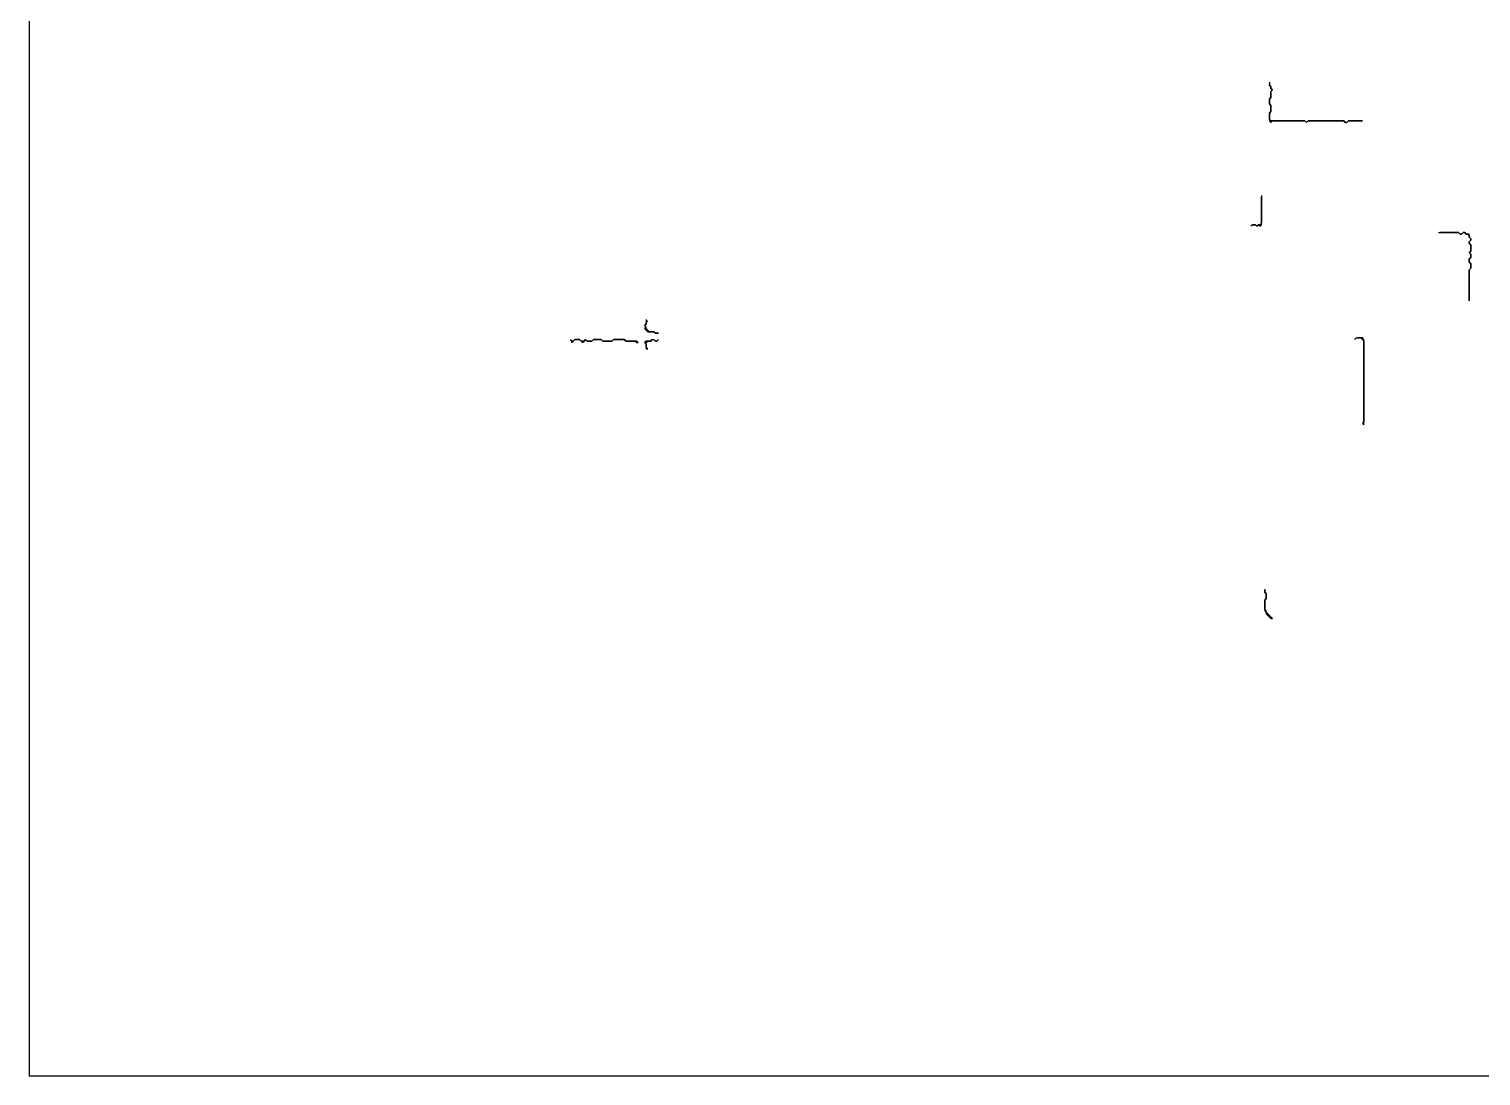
# Model space of a CAD drawing. Header units: metres. Extents: x 0 to 600, y 0 to 400.
# Drawn here: x 0 to 139.4, y 0 to 100.5 of the extents above; entities that cross this region are included whole.
import ezdxf

# ---------------------------------------------------------------- set-up
doc = ezdxf.new("R2010")
doc.units = ezdxf.units.M

msp = doc.modelspace()

# ---------------------------------------------------------------- linework, layer by layer
for points in [[(0, 0), (600, 0), (600, 400), (0, 400), (0, 0)], [(119.05, 95.39), (119.05, 95.24), (119.05, 95.09), (119.2, 94.94), (119.2, 94.79), (119.35, 94.64), (119.2, 94.49), (119.2, 94.35), (119.2, 94.2), (119.2, 94.05), (119.2, 93.9), (119.05, 93.75), (119.05, 93.6), (119.05, 93.45), (119.05, 93.3), (119.2, 93.15), (119.2, 93.01), (119.2, 92.86), (119.2, 92.71), (119.2, 92.56), (119.05, 92.41), (119.05, 92.26), (119.05, 92.11), (119.05, 91.96), (119.05, 91.82), (119.05, 91.67), (119.2, 91.52), (119.35, 91.67), (119.49, 91.67), (119.64, 91.67), (119.79, 91.67), (119.94, 91.67), (120.09, 91.67), (120.24, 91.67), (120.39, 91.67), (120.54, 91.67), (120.68, 91.67), (120.83, 91.67), (120.98, 91.67), (121.13, 91.67), (121.28, 91.67), (121.43, 91.67), (121.58, 91.67), (121.73, 91.67), (121.88, 91.67), (122.02, 91.67), (122.17, 91.67), (122.32, 91.67), (122.47, 91.67), (122.62, 91.52), (122.77, 91.67), (122.92, 91.67), (123.07, 91.67), (123.21, 91.67), (123.36, 91.67), (123.51, 91.67), (123.66, 91.67), (123.81, 91.67), (123.96, 91.67), (124.11, 91.67), (124.26, 91.67), (124.4, 91.67), (124.55, 91.67), (124.7, 91.67), (124.85, 91.67), (125, 91.67), (125.15, 91.67), (125.3, 91.67), (125.45, 91.67), (125.6, 91.67), (125.74, 91.67), (125.89, 91.67), (126.04, 91.67), (126.19, 91.67), (126.34, 91.52), (126.49, 91.52), (126.64, 91.67), (126.79, 91.67), (126.93, 91.67), (127.08, 91.67), (127.23, 91.67), (127.38, 91.67), (127.53, 91.67), (127.68, 91.67), (127.83, 91.67), (127.98, 91.67), (127.83, 91.67), (127.68, 91.67), (127.53, 91.67), (127.38, 91.67), (127.23, 91.67), (127.08, 91.67), (126.93, 91.67), (126.79, 91.67), (126.64, 91.67), (126.49, 91.52), (126.34, 91.52), (126.19, 91.67), (126.04, 91.67), (125.89, 91.67), (125.74, 91.67), (125.6, 91.67), (125.45, 91.67), (125.3, 91.67), (125.15, 91.67), (125, 91.67), (124.85, 91.67), (124.7, 91.67), (124.55, 91.67), (124.4, 91.67), (124.26, 91.67), (124.11, 91.67), (123.96, 91.67), (123.81, 91.67), (123.66, 91.67), (123.51, 91.67), (123.36, 91.67), (123.21, 91.67), (123.07, 91.67), (122.92, 91.67), (122.77, 91.67), (122.62, 91.52), (122.47, 91.67), (122.32, 91.67), (122.17, 91.67), (122.02, 91.67), (121.88, 91.67), (121.73, 91.67), (121.58, 91.67), (121.43, 91.67), (121.28, 91.67), (121.13, 91.67), (120.98, 91.67), (120.83, 91.67), (120.68, 91.67), (120.54, 91.67), (120.39, 91.67), (120.24, 91.67), (120.09, 91.67), (119.94, 91.67), (119.79, 91.67), (119.64, 91.67), (119.49, 91.67), (119.35, 91.67), (119.2, 91.67), (119.05, 91.82), (119.05, 91.96), (119.05, 92.11), (119.05, 92.26), (119.05, 92.41), (119.2, 92.56), (119.2, 92.71), (119.2, 92.86), (119.2, 93.01), (119.2, 93.15), (119.05, 93.3), (119.05, 93.45), (119.05, 93.6), (119.05, 93.75), (119.2, 93.9), (119.2, 94.05), (119.2, 94.2), (119.2, 94.35), (119.2, 94.49), (119.35, 94.64), (119.2, 94.79), (119.2, 94.94), (119.05, 95.09), (119.05, 95.24)], [(118.3, 84.52), (118.3, 84.38), (118.3, 84.23), (118.3, 84.08), (118.3, 83.93), (118.3, 83.78), (118.3, 83.63), (118.3, 83.48), (118.3, 83.33), (118.3, 83.18), (118.3, 83.04), (118.3, 82.89), (118.3, 82.74), (118.3, 82.59), (118.3, 82.44), (118.3, 82.29), (118.3, 82.14), (118.3, 81.99), (118.3, 81.85), (118.15, 81.7), (118.01, 81.7), (117.86, 81.55), (117.71, 81.7), (117.56, 81.7), (117.41, 81.7), (117.26, 81.55), (117.41, 81.7), (117.56, 81.7), (117.71, 81.7), (117.86, 81.55), (118.01, 81.7), (118.15, 81.55), (118.3, 81.7), (118.3, 81.85), (118.3, 81.99), (118.3, 82.14), (118.3, 82.29), (118.3, 82.44), (118.3, 82.59), (118.3, 82.74), (118.3, 82.89), (118.3, 83.04), (118.3, 83.18), (118.3, 83.33), (118.3, 83.48), (118.3, 83.63), (118.3, 83.78), (118.3, 83.93), (118.3, 84.08), (118.3, 84.23), (118.3, 84.38)], [(135.27, 80.95), (135.42, 80.95), (135.57, 80.95), (135.71, 80.95), (135.86, 80.95), (136.01, 80.95), (136.16, 80.95), (136.31, 80.95), (136.46, 80.95), (136.61, 80.95), (136.76, 80.95), (136.9, 80.95), (137.05, 80.95), (137.2, 80.95), (137.35, 80.8), (137.5, 80.8), (137.65, 80.95), (137.8, 80.95), (137.95, 80.8), (138.1, 80.8), (138.24, 80.65), (138.24, 80.51), (138.39, 80.36), (138.39, 80.21), (138.24, 80.06), (138.24, 79.91), (138.39, 79.76), (138.39, 79.61), (138.39, 79.46), (138.39, 79.32), (138.39, 79.17), (138.24, 79.02), (138.39, 78.87), (138.39, 78.72), (138.39, 78.57), (138.24, 78.42), (138.24, 78.27), (138.24, 78.12), (138.39, 77.98), (138.39, 77.83), (138.39, 77.68), (138.39, 77.53), (138.24, 77.38), (138.24, 77.23), (138.24, 77.08), (138.24, 76.93), (138.24, 76.79), (138.24, 76.64), (138.24, 76.49), (138.24, 76.34), (138.24, 76.19), (138.24, 76.04), (138.24, 75.89), (138.24, 75.74), (138.24, 75.6), (138.24, 75.45), (138.24, 75.3), (138.24, 75.15), (138.24, 75), (138.24, 74.85), (138.24, 74.7), (138.24, 74.55), (138.24, 74.4), (138.24, 74.55), (138.24, 74.7), (138.24, 74.85), (138.24, 75), (138.24, 75.15), (138.24, 75.3), (138.24, 75.45), (138.24, 75.6), (138.24, 75.74), (138.24, 75.89), (138.24, 76.04), (138.24, 76.19), (138.24, 76.34), (138.24, 76.49), (138.24, 76.64), (138.24, 76.79), (138.24, 76.93), (138.24, 77.08), (138.24, 77.23), (138.24, 77.38), (138.39, 77.53), (138.39, 77.68), (138.39, 77.83), (138.39, 77.98), (138.24, 78.12), (138.24, 78.27), (138.24, 78.42), (138.39, 78.57), (138.39, 78.72), (138.39, 78.87), (138.24, 79.02), (138.39, 79.17), (138.39, 79.32), (138.39, 79.46), (138.39, 79.61), (138.39, 79.76), (138.24, 79.91), (138.24, 80.06), (138.39, 80.21), (138.39, 80.36), (138.24, 80.51), (138.24, 80.65), (138.24, 80.8), (138.1, 80.8), (137.95, 80.8), (137.8, 80.95), (137.65, 80.95), (137.5, 80.8), (137.35, 80.8), (137.2, 80.95), (137.05, 80.95), (136.9, 80.95), (136.76, 80.95), (136.61, 80.95), (136.46, 80.95), (136.31, 80.95), (136.16, 80.95), (136.01, 80.95), (135.86, 80.95), (135.71, 80.95), (135.57, 80.95), (135.42, 80.95)], [(59.23, 72.62), (59.23, 72.47), (59.23, 72.32), (59.23, 72.17), (59.08, 72.02), (59.23, 71.88), (59.08, 71.73), (59.23, 71.58), (59.38, 71.43), (59.52, 71.43), (59.67, 71.43), (59.82, 71.43), (59.97, 71.43), (60.12, 71.28), (60.27, 71.28), (60.42, 71.28), (60.27, 71.28), (60.12, 71.28), (59.97, 71.43), (59.82, 71.43), (59.67, 71.43), (59.52, 71.43), (59.38, 71.58), (59.23, 71.73), (59.23, 71.88), (59.08, 72.02), (59.23, 72.17), (59.23, 72.32), (59.38, 72.47)], [(51.93, 70.68), (52.08, 70.54), (52.08, 70.39), (52.23, 70.54), (52.38, 70.68), (52.53, 70.68), (52.68, 70.68), (52.83, 70.68), (52.98, 70.54), (53.12, 70.39), (53.27, 70.54), (53.42, 70.68), (53.57, 70.54), (53.72, 70.54), (53.87, 70.54), (54.02, 70.54), (54.17, 70.68), (54.32, 70.68), (54.46, 70.68), (54.61, 70.68), (54.76, 70.68), (54.91, 70.68), (55.06, 70.54), (55.21, 70.54), (55.36, 70.54), (55.51, 70.54), (55.65, 70.54), (55.8, 70.54), (55.95, 70.54), (56.1, 70.68), (56.25, 70.68), (56.4, 70.68), (56.55, 70.68), (56.7, 70.68), (56.85, 70.68), (56.99, 70.68), (57.14, 70.68), (57.29, 70.54), (57.44, 70.54), (57.59, 70.54), (57.74, 70.54), (57.89, 70.54), (58.04, 70.54), (58.18, 70.54), (58.33, 70.39), (58.48, 70.39), (58.33, 70.54), (58.18, 70.54), (58.04, 70.54), (57.89, 70.54), (57.74, 70.54), (57.59, 70.54), (57.44, 70.54), (57.29, 70.54), (57.14, 70.68), (56.99, 70.68), (56.85, 70.68), (56.7, 70.68), (56.55, 70.68), (56.4, 70.68), (56.25, 70.68), (56.1, 70.68), (55.95, 70.54), (55.8, 70.54), (55.65, 70.54), (55.51, 70.54), (55.36, 70.54), (55.21, 70.54), (55.06, 70.54), (54.91, 70.68), (54.76, 70.68), (54.61, 70.68), (54.46, 70.68), (54.32, 70.68), (54.17, 70.68), (54.02, 70.54), (53.87, 70.54), (53.72, 70.54), (53.57, 70.54), (53.42, 70.68), (53.27, 70.54), (53.12, 70.54), (52.98, 70.54), (52.83, 70.68), (52.68, 70.68), (52.53, 70.68), (52.38, 70.68), (52.23, 70.54), (52.08, 70.54)], [(59.82, 70.68), (59.67, 70.54), (59.52, 70.54), (59.38, 70.54), (59.23, 70.54), (59.08, 70.39), (59.23, 70.24), (59.23, 70.09), (59.23, 69.94), (59.23, 69.79), (59.38, 69.79), (59.23, 69.94), (59.23, 70.09), (59.23, 70.24), (59.23, 70.39), (59.38, 70.54), (59.52, 70.54), (59.67, 70.54), (59.82, 70.68), (59.97, 70.68), (60.12, 70.54), (60.27, 70.54), (60.42, 70.68), (60.27, 70.54), (60.12, 70.54), (59.97, 70.68)], [(127.38, 70.83), (127.23, 70.68), (127.38, 70.83), (127.53, 70.83), (127.68, 70.83), (127.83, 70.83), (127.98, 70.68), (128.12, 70.54), (128.12, 70.39), (128.12, 70.24), (128.12, 70.09), (128.12, 69.94), (128.12, 69.79), (128.12, 69.64), (128.12, 69.49), (128.12, 69.35), (128.12, 69.2), (128.12, 69.05), (128.12, 68.9), (128.12, 68.75), (128.12, 68.6), (128.12, 68.45), (128.12, 68.3), (128.12, 68.15), (128.12, 68.01), (128.12, 67.86), (128.12, 67.71), (128.12, 67.56), (128.12, 67.41), (128.12, 67.26), (128.12, 67.11), (128.12, 66.96), (128.12, 66.82), (128.12, 66.67), (128.12, 66.52), (128.12, 66.37), (128.12, 66.22), (128.12, 66.07), (128.12, 65.92), (128.12, 65.77), (128.12, 65.62), (128.12, 65.48), (128.12, 65.33), (128.12, 65.18), (128.12, 65.03), (128.12, 64.88), (128.12, 64.73), (128.12, 64.58), (128.12, 64.43), (128.12, 64.29), (128.12, 64.14), (128.12, 63.99), (128.12, 63.84), (128.12, 63.69), (128.12, 63.54), (128.12, 63.39), (128.12, 63.24), (128.12, 63.1), (128.12, 62.95), (128.12, 62.8), (127.98, 62.65), (128.12, 62.5), (128.12, 62.65), (128.12, 62.8), (128.12, 62.95), (128.12, 63.1), (128.12, 63.24), (128.12, 63.39), (128.12, 63.54), (128.12, 63.69), (128.12, 63.84), (128.12, 63.99), (128.12, 64.14), (128.12, 64.29), (128.12, 64.43), (128.12, 64.58), (128.12, 64.73), (128.12, 64.88), (128.12, 65.03), (128.12, 65.18), (128.12, 65.33), (128.12, 65.48), (128.12, 65.62), (128.12, 65.77), (128.12, 65.92), (128.12, 66.07), (128.12, 66.22), (128.12, 66.37), (128.12, 66.52), (128.12, 66.67), (128.12, 66.82), (128.12, 66.96), (128.12, 67.11), (128.12, 67.26), (128.12, 67.41), (128.12, 67.56), (128.12, 67.71), (128.12, 67.86), (128.12, 68.01), (128.12, 68.15), (128.12, 68.3), (128.12, 68.45), (128.12, 68.6), (128.12, 68.75), (128.12, 68.9), (128.12, 69.05), (128.12, 69.2), (128.12, 69.35), (128.12, 69.49), (128.12, 69.64), (128.12, 69.79), (128.12, 69.94), (128.12, 70.09), (128.12, 70.24), (128.12, 70.39), (128.12, 70.54), (128.12, 70.68), (127.98, 70.83), (127.83, 70.83), (127.68, 70.83), (127.53, 70.83)], [(118.6, 46.73), (118.6, 46.58), (118.6, 46.43), (118.75, 46.28), (118.75, 46.13), (118.75, 45.98), (118.75, 45.83), (118.6, 45.68), (118.6, 45.54), (118.6, 45.39), (118.6, 45.24), (118.6, 45.09), (118.6, 44.94), (118.6, 44.79), (118.6, 44.64), (118.75, 44.49), (118.75, 44.35), (118.9, 44.2), (119.05, 44.05), (119.2, 43.9), (119.35, 43.9), (119.2, 44.05), (119.05, 44.2), (118.9, 44.35), (118.75, 44.49), (118.75, 44.64), (118.6, 44.79), (118.6, 44.94), (118.6, 45.09), (118.6, 45.24), (118.6, 45.39), (118.6, 45.54), (118.6, 45.68), (118.75, 45.83), (118.75, 45.98), (118.75, 46.13), (118.75, 46.28), (118.6, 46.43), (118.6, 46.58)]]:
    msp.add_lwpolyline(points)

doc.saveas('drawing.dxf')
